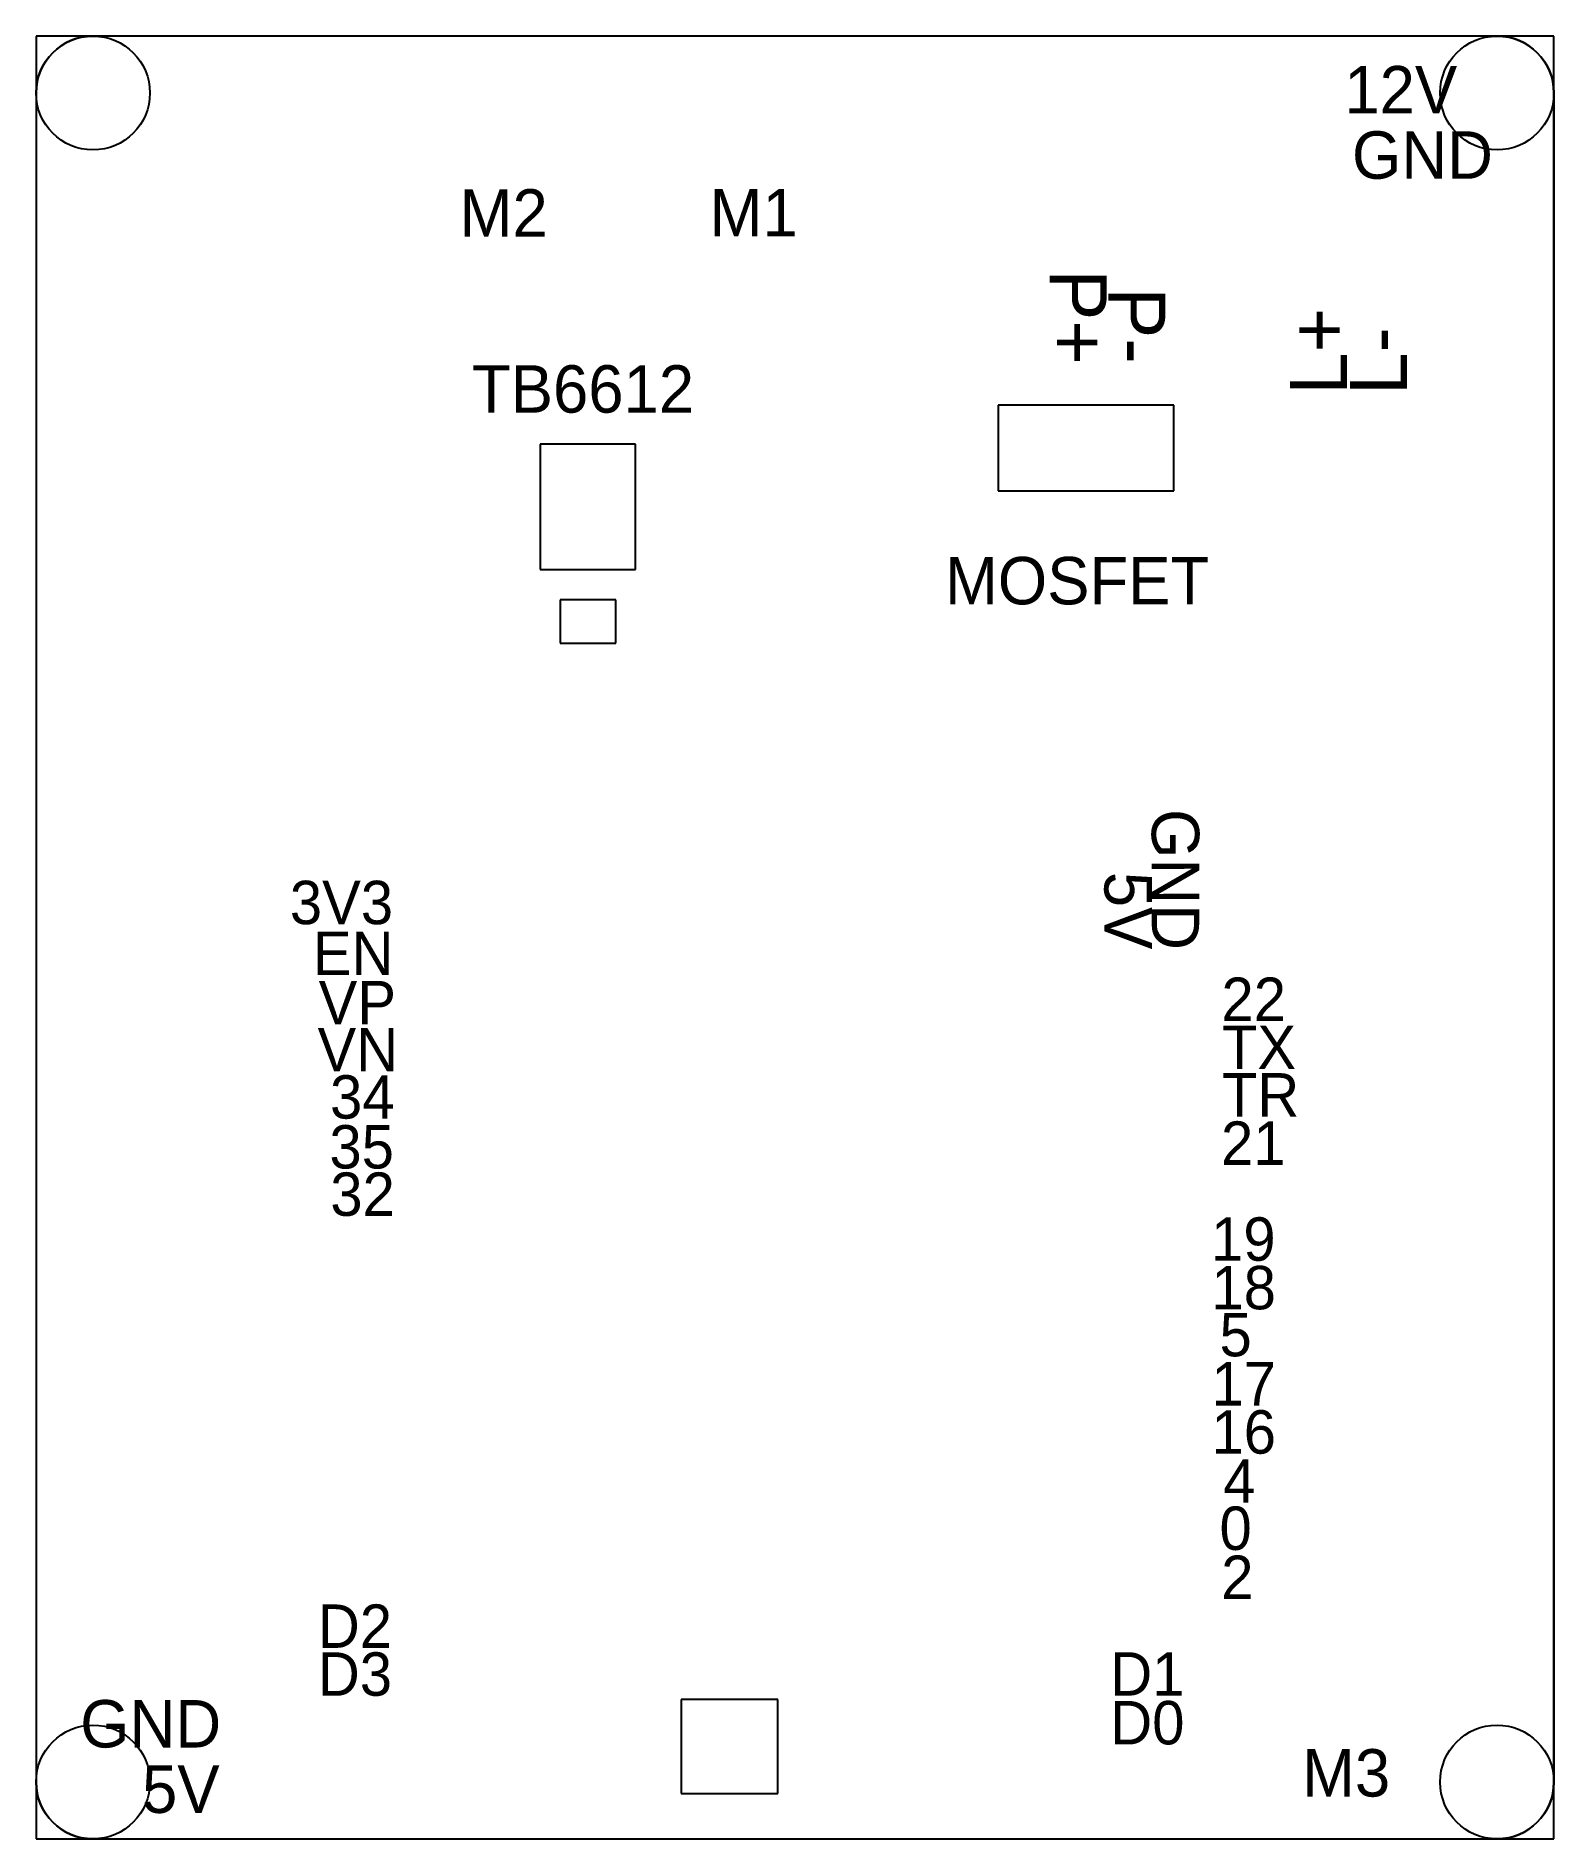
# Model space of a CAD drawing. Extents: x -90 to -10, y 0 to 95.
import ezdxf

# ---------------------------------------------------------------- set-up
doc = ezdxf.new("R2010")
doc.units = 0
for name, color, linetype in [('DEFAULT', 7, 'CONTINUOUS'), ('MOSFET', 7, 'CONTINUOUS'), ('MOSFET$MASK', 7, 'CONTINUOUS')]:
    doc.layers.add(name, color=color, linetype=linetype)
doc.styles.add('DEFAULT', font='txt')

msp = doc.modelspace()

# ---------------------------------------------------------------- linework, layer by layer
at = {"layer": 'DEFAULT'}
for p, q in [((-9.957, 95), (-89.957, 95)), ((-89.957, 95), (-89.957, 0)), ((-9.957, 0), (-9.957, 95)), ((-89.957, 0), (-9.957, 0))]:
    msp.add_line(p, q, dxfattribs=at)
at = {"layer": 'MOSFET'}
for p, q in [((-12.957, 95), (-86.957, 95)), ((-89.957, 92), (-89.957, 3)), ((-9.957, 92), (-9.957, 3)), ((-9.957, 3), (-9.957, 92)), ((-86.957, 0), (-12.957, 0))]:
    msp.add_line(p, q, dxfattribs=at)
for centre in [(-86.957, 92), (-12.957, 92), (-86.957, 3), (-12.957, 3)]:
    msp.add_circle(centre, 3, dxfattribs=at)
for centre, start, end in [((-86.957, 92), 90, 180), ((-12.957, 92), 0, 90), ((-86.957, 3), 180, 270), ((-12.957, 3), 270, 360)]:
    msp.add_arc(centre, 3, start, end, dxfattribs=at)
at = {"layer": 'MOSFET$MASK'}
for p, q in [((-12.957, 95), (-86.957, 95)), ((-89.957, 92), (-89.957, 3)), ((-9.957, 3), (-9.957, 92)), ((-29.991, 75.549), (-39.246, 75.549)), ((-39.246, 75.549), (-39.246, 71.034)), ((-29.991, 71.034), (-29.991, 75.549)), ((-58.356, 73.489), (-63.381, 73.489)), ((-63.381, 73.489), (-63.381, 66.896)), ((-58.356, 66.896), (-58.356, 73.489)), ((-39.246, 71.034), (-29.991, 71.034)), ((-63.381, 66.896), (-58.356, 66.896)), ((-59.394, 65.297), (-62.342, 65.297)), ((-62.342, 65.297), (-62.342, 63.004)), ((-59.394, 63.004), (-59.394, 65.297)), ((-62.342, 63.004), (-59.394, 63.004)), ((-50.856, 7.355), (-55.954, 7.355)), ((-55.954, 7.355), (-55.954, 2.402)), ((-50.856, 2.402), (-50.856, 7.355)), ((-55.954, 2.402), (-50.856, 2.402)), ((-86.957, 0), (-12.957, 0))]:
    msp.add_line(p, q, dxfattribs=at)
for centre, start, end in [((-86.957, 92), 90, 180), ((-12.957, 92), 0, 90), ((-86.957, 3), 180, 270), ((-12.957, 3), 270, 360)]:
    msp.add_arc(centre, 3, start, end, dxfattribs=at)

# ---------------------------------------------------------------- texts
at = {"layer": 'MOSFET$MASK', "style": 'DEFAULT'}
for s, height, p in [('12V', 2.5, (-21.004, 90.922)), ('GND', 2.5, (-20.603, 87.481)), ('M2', 2.5, (-67.633, 84.43)), ('M1', 2.5, (-54.458, 84.445)), ('TB6612', 2.5, (-66.983, 75.155)), ('MOSFET', 2.5, (-42.052, 65.054, 0.17)), ('3V3', 2.2874, (-76.581, 48.201)), ('EN', 2.2874, (-75.366, 45.522)), ('VP', 2.2874, (-75.064, 42.924)), ('22', 2.2874, (-27.481, 43.102)), ('TX', 2.2874, (-27.456, 40.571)), ('VN', 2.2874, (-75.122, 40.452)), ('34', 2.2874, (-74.463, 37.956)), ('TR', 2.2874, (-27.458, 38.067)), ('35', 2.2874, (-74.495, 35.326)), ('21', 2.2874, (-27.506, 35.521)), ('32', 2.2874, (-74.449, 32.832)), ('19', 2.2874, (-28.03, 30.467)), ('18', 2.2874, (-28.011, 27.908)), ('5', 2.287, (-27.584, 25.43)), ('17', 2.2874, (-28.009, 22.839)), ('16', 2.2874, (-28.009, 20.303)), ('4', 2.287, (-27.386, 17.717)), ('0', 2.287, (-27.584, 15.23)), ('2', 2.287, (-27.494, 12.645)), ('D2', 2.2874, (-75.104, 10.069)), ('D3', 2.2874, (-75.104, 7.546)), ('D1', 2.2874, (-33.341, 7.553)), ('GND', 2.5, (-87.629, 4.818)), ('D0', 2.2874, (-33.34, 4.984)), ('M3', 2.5, (-23.232, 2.232)), ('5V', 2.5, (-84.372, 1.371))]:
    msp.add_text(s, height=height, dxfattribs=at).set_placement(p)
for s, height, rotation, p in [('P+', 3, 270, (-36.534, 82.701, 0.17)), ('P-', 3, 270, (-33.44, 81.754, 0.17)), ('L+', 3, 90, (-20.86, 76.1, 0.17)), ('L-', 3, 90, (-17.709, 76.095, 0.17)), ('GND', 2.5, 270, (-31.154, 54.269)), ('5V', 2.5, 270, (-33.648, 50.961))]:
    msp.add_text(s, height=height, rotation=rotation, dxfattribs=at).set_placement(p)

doc.saveas('drawing.dxf')
